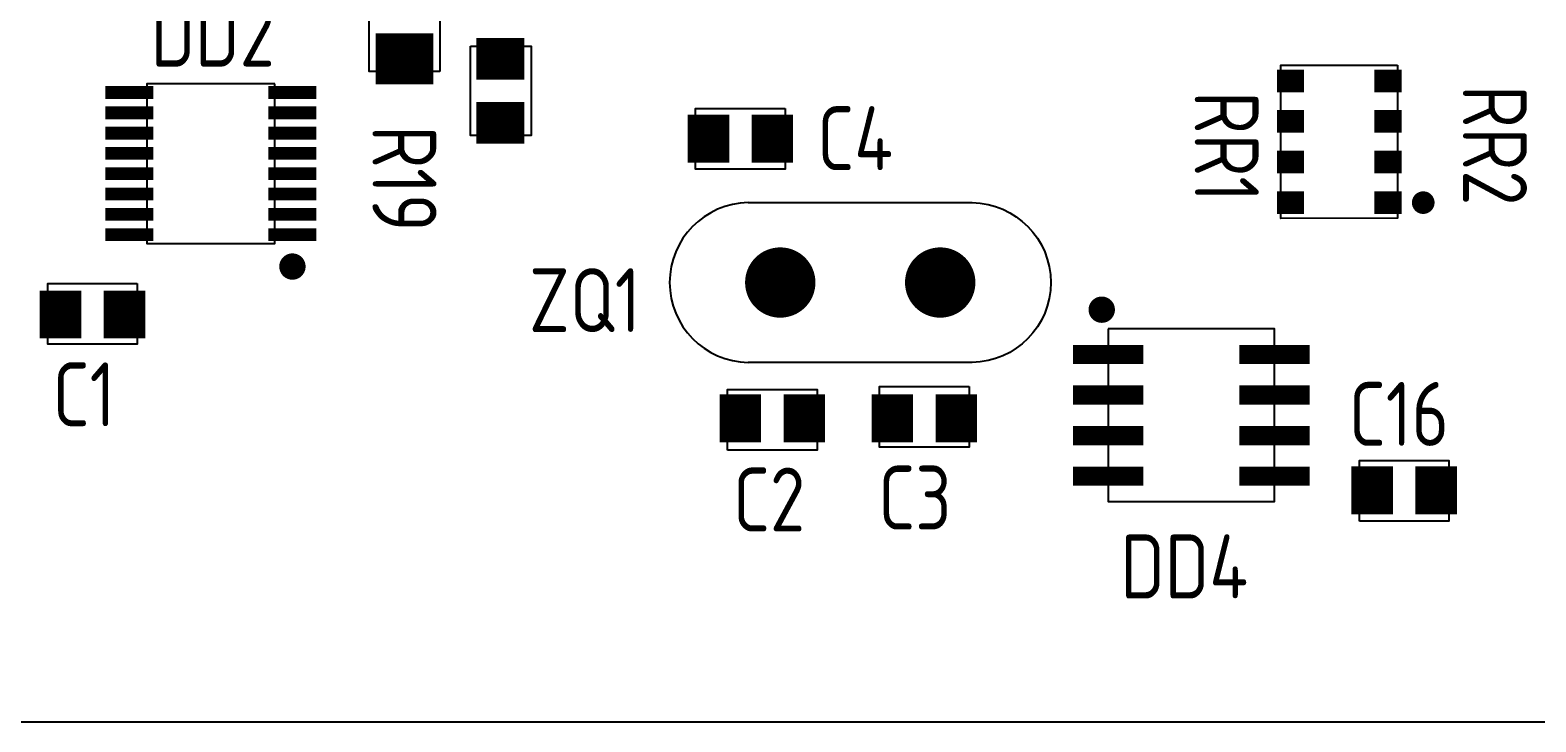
# Model space of a CAD drawing. Extents: x 24 to 880, y 1 to 306.
# Drawn here: x 111.52 to 158.59, y 177.09 to 198.74 of the extents above; entities that cross this region are included whole.
import ezdxf
from ezdxf.enums import TextEntityAlignment as Align

# ---------------------------------------------------------------- set-up
doc = ezdxf.new("R2010")
doc.units = 0
doc.header["$MEASUREMENT"] = 0
doc.layers.add('BOARD', color=7, linetype='Continuous')
doc.layers.add('TOP', color=7, linetype='Continuous')
doc.styles.add('ГОСТ 2.304', font='CS_Gost2304.shx')

msp = doc.modelspace()

# ---------------------------------------------------------------- linework, layer by layer
at = {"layer": 'BOARD'}
msp.add_lwpolyline([(69.9689, 264.0945), (69.9689, 177.0945), (213.9689, 177.0945), (213.9689, 264.0945)], close=True, dxfattribs=at)
at = {"layer": 'TOP'}
for points in [[(124.3219, 197.4445), (122.1219, 197.4445), (122.1219, 201.0445), (124.3219, 201.0445)], [(125.2824, 198.2445), (127.1824, 198.2445), (127.1824, 195.4445), (125.2824, 195.4445)], [(154.2689, 197.6445), (154.2689, 192.8545), (150.6189, 192.8445), (150.6189, 197.6445)], [(119.1689, 197.0665), (115.1689, 197.0665), (115.1689, 192.0675), (119.1689, 192.0675)], [(135.1219, 196.2941), (135.1219, 194.3941), (132.3219, 194.3941), (132.3219, 196.2941)], [(114.8689, 190.8143), (114.8689, 188.9143), (112.0689, 188.9143), (112.0689, 190.8143)], [(145.2189, 189.3945), (145.2189, 183.9945), (150.4189, 183.9945), (150.4189, 189.3945)], [(133.3219, 185.5945), (133.3219, 187.4945), (136.1219, 187.4945), (136.1219, 185.5945)], [(140.8719, 187.5945), (140.8719, 185.6945), (138.0719, 185.6945), (138.0719, 187.5945)], [(153.0719, 183.3747), (153.0719, 185.2747), (155.8719, 185.2747), (155.8719, 183.3747)]]:
    msp.add_lwpolyline(points, close=True, dxfattribs=at)
at = {"layer": 'TOP', "const_width": 0.1}
for points in [[(122.3719, 198.5945), (122.3719, 197.0945)], [(122.4719, 198.5945), (122.4719, 197.0945)], [(122.5719, 198.5945), (122.5719, 197.0945)], [(122.6719, 198.5945), (122.6719, 197.0945)], [(122.7719, 198.5945), (122.7719, 197.0945)], [(122.8719, 198.5945), (122.8719, 197.0945)], [(122.9719, 198.5945), (122.9719, 197.0945)], [(123.0719, 198.5945), (123.0719, 197.0945)], [(123.1719, 198.5945), (123.1719, 197.0945)], [(123.2719, 198.5945), (123.2719, 197.0945)], [(123.3719, 198.5945), (123.3719, 197.0945)], [(123.4719, 198.5945), (123.4719, 197.0945)], [(123.5719, 198.5945), (123.5719, 197.0945)], [(123.6719, 198.5945), (123.6719, 197.0945)], [(123.7719, 198.5945), (123.7719, 197.0945)], [(123.8719, 198.5945), (123.8719, 197.0945)], [(123.9719, 198.5945), (123.9719, 197.0945)], [(124.0719, 198.5945), (124.0719, 197.0945)], [(125.5719, 198.4445), (125.5719, 197.2445)], [(125.6719, 198.4445), (125.6719, 197.2445)], [(125.7719, 198.4445), (125.7719, 197.2445)], [(125.8719, 198.4445), (125.8719, 197.2445)], [(125.9719, 198.4445), (125.9719, 197.2445)], [(126.0719, 198.4445), (126.0719, 197.2445)], [(126.1719, 198.4445), (126.1719, 197.2445)], [(126.2719, 198.4445), (126.2719, 197.2445)], [(126.3719, 198.4445), (126.3719, 197.2445)], [(126.4719, 198.4445), (126.4719, 197.2445)], [(126.5719, 198.4445), (126.5719, 197.2445)], [(126.6719, 198.4445), (126.6719, 197.2445)], [(126.7719, 198.4445), (126.7719, 197.2445)], [(126.8719, 198.4445), (126.8719, 197.2445)], [(150.5719, 197.4595), (150.5719, 196.8495)], [(150.6719, 197.4595), (150.6719, 196.8495)], [(150.7719, 197.4595), (150.7719, 196.8495)], [(150.8719, 197.4595), (150.8719, 196.8495)], [(150.9719, 197.4595), (150.9719, 196.8495)], [(151.0719, 197.4595), (151.0719, 196.8495)], [(151.1719, 197.4595), (151.1719, 196.8495)], [(151.2719, 197.4595), (151.2719, 196.8495)], [(153.6719, 197.4595), (153.6719, 196.8495)], [(153.7719, 197.4595), (153.7719, 196.8495)], [(153.8719, 197.4595), (153.8719, 196.8495)], [(153.9719, 197.4595), (153.9719, 196.8495)], [(154.0719, 197.4595), (154.0719, 196.8495)], [(154.1719, 197.4595), (154.1719, 196.8495)], [(154.2719, 197.4595), (154.2719, 196.8495)], [(113.9719, 196.9395), (113.9719, 196.6395)], [(114.0719, 196.9395), (114.0719, 196.6395)], [(114.1719, 196.9395), (114.1719, 196.6395)], [(114.2719, 196.9395), (114.2719, 196.6395)], [(114.3719, 196.9395), (114.3719, 196.6395)], [(114.4719, 196.9395), (114.4719, 196.6395)], [(114.5719, 196.9395), (114.5719, 196.6395)], [(114.6719, 196.9395), (114.6719, 196.6395)], [(114.7719, 196.9395), (114.7719, 196.6395)], [(114.8719, 196.9395), (114.8719, 196.6395)], [(114.9719, 196.9395), (114.9719, 196.6395)], [(115.0719, 196.9395), (115.0719, 196.6395)], [(115.1719, 196.9395), (115.1719, 196.6395)], [(115.2719, 196.9395), (115.2719, 196.6395)], [(119.0719, 196.9395), (119.0719, 196.6395)], [(119.1719, 196.9395), (119.1719, 196.6395)], [(119.2719, 196.9395), (119.2719, 196.6395)], [(119.3719, 196.9395), (119.3719, 196.6395)], [(119.4719, 196.9395), (119.4719, 196.6395)], [(119.5719, 196.9395), (119.5719, 196.6395)], [(119.6719, 196.9395), (119.6719, 196.6395)], [(119.7719, 196.9395), (119.7719, 196.6395)], [(119.8719, 196.9395), (119.8719, 196.6395)], [(119.9719, 196.9395), (119.9719, 196.6395)], [(120.0719, 196.9395), (120.0719, 196.6395)], [(120.1719, 196.9395), (120.1719, 196.6395)], [(120.2719, 196.9395), (120.2719, 196.6395)], [(120.3719, 196.9395), (120.3719, 196.6395)], [(113.9719, 196.3045), (113.9719, 196.0045)], [(114.0719, 196.3045), (114.0719, 196.0045)], [(114.1719, 196.3045), (114.1719, 196.0045)], [(114.2719, 196.3045), (114.2719, 196.0045)], [(114.3719, 196.3045), (114.3719, 196.0045)], [(114.4719, 196.3045), (114.4719, 196.0045)], [(114.5719, 196.3045), (114.5719, 196.0045)], [(114.6719, 196.3045), (114.6719, 196.0045)], [(114.7719, 196.3045), (114.7719, 196.0045)], [(114.8719, 196.3045), (114.8719, 196.0045)], [(114.9719, 196.3045), (114.9719, 196.0045)], [(115.0719, 196.3045), (115.0719, 196.0045)], [(115.1719, 196.3045), (115.1719, 196.0045)], [(115.2719, 196.3045), (115.2719, 196.0045)], [(119.0719, 196.3045), (119.0719, 196.0045)], [(119.1719, 196.3045), (119.1719, 196.0045)], [(119.2719, 196.3045), (119.2719, 196.0045)], [(119.3719, 196.3045), (119.3719, 196.0045)], [(119.4719, 196.3045), (119.4719, 196.0045)], [(119.5719, 196.3045), (119.5719, 196.0045)], [(119.6719, 196.3045), (119.6719, 196.0045)], [(119.7719, 196.3045), (119.7719, 196.0045)], [(119.8719, 196.3045), (119.8719, 196.0045)], [(119.9719, 196.3045), (119.9719, 196.0045)], [(120.0719, 196.3045), (120.0719, 196.0045)], [(120.1719, 196.3045), (120.1719, 196.0045)], [(120.2719, 196.3045), (120.2719, 196.0045)], [(120.3719, 196.3045), (120.3719, 196.0045)], [(125.5719, 196.4445), (125.5719, 195.2445)], [(125.6719, 196.4445), (125.6719, 195.2445)], [(125.7719, 196.4445), (125.7719, 195.2445)], [(125.8719, 196.4445), (125.8719, 195.2445)], [(125.9719, 196.4445), (125.9719, 195.2445)], [(126.0719, 196.4445), (126.0719, 195.2445)], [(126.1719, 196.4445), (126.1719, 195.2445)], [(126.2719, 196.4445), (126.2719, 195.2445)], [(126.3719, 196.4445), (126.3719, 195.2445)], [(126.4719, 196.4445), (126.4719, 195.2445)], [(126.5719, 196.4445), (126.5719, 195.2445)], [(126.6719, 196.4445), (126.6719, 195.2445)], [(126.7719, 196.4445), (126.7719, 195.2445)], [(126.8719, 196.4445), (126.8719, 195.2445)], [(132.1719, 196.0445), (132.1719, 194.6445)], [(132.2719, 196.0445), (132.2719, 194.6445)], [(132.3719, 196.0445), (132.3719, 194.6445)], [(132.4719, 196.0445), (132.4719, 194.6445)], [(132.5719, 196.0445), (132.5719, 194.6445)], [(132.6719, 196.0445), (132.6719, 194.6445)], [(132.7719, 196.0445), (132.7719, 194.6445)], [(132.8719, 196.0445), (132.8719, 194.6445)], [(132.9719, 196.0445), (132.9719, 194.6445)], [(133.0719, 196.0445), (133.0719, 194.6445)], [(133.1719, 196.0445), (133.1719, 194.6445)], [(133.2719, 196.0445), (133.2719, 194.6445)], [(134.1719, 196.0445), (134.1719, 194.6445)], [(134.2719, 196.0445), (134.2719, 194.6445)], [(134.3719, 196.0445), (134.3719, 194.6445)], [(134.4719, 196.0445), (134.4719, 194.6445)], [(134.5719, 196.0445), (134.5719, 194.6445)], [(134.6719, 196.0445), (134.6719, 194.6445)], [(134.7719, 196.0445), (134.7719, 194.6445)], [(134.8719, 196.0445), (134.8719, 194.6445)], [(134.9719, 196.0445), (134.9719, 194.6445)], [(135.0719, 196.0445), (135.0719, 194.6445)], [(135.1719, 196.0445), (135.1719, 194.6445)], [(135.2719, 196.0445), (135.2719, 194.6445)], [(150.5719, 196.1895), (150.5719, 195.5795)], [(150.6719, 196.1895), (150.6719, 195.5795)], [(150.7719, 196.1895), (150.7719, 195.5795)], [(150.8719, 196.1895), (150.8719, 195.5795)], [(150.9719, 196.1895), (150.9719, 195.5795)], [(151.0719, 196.1895), (151.0719, 195.5795)], [(151.1719, 196.1895), (151.1719, 195.5795)], [(151.2719, 196.1895), (151.2719, 195.5795)], [(153.6719, 196.1895), (153.6719, 195.5795)], [(153.7719, 196.1895), (153.7719, 195.5795)], [(153.8719, 196.1895), (153.8719, 195.5795)], [(153.9719, 196.1895), (153.9719, 195.5795)], [(154.0719, 196.1895), (154.0719, 195.5795)], [(154.1719, 196.1895), (154.1719, 195.5795)], [(154.2719, 196.1895), (154.2719, 195.5795)], [(113.9719, 195.6695), (113.9719, 195.3695)], [(114.0719, 195.6695), (114.0719, 195.3695)], [(114.1719, 195.6695), (114.1719, 195.3695)], [(114.2719, 195.6695), (114.2719, 195.3695)], [(114.3719, 195.6695), (114.3719, 195.3695)], [(114.4719, 195.6695), (114.4719, 195.3695)], [(114.5719, 195.6695), (114.5719, 195.3695)], [(114.6719, 195.6695), (114.6719, 195.3695)], [(114.7719, 195.6695), (114.7719, 195.3695)], [(114.8719, 195.6695), (114.8719, 195.3695)], [(114.9719, 195.6695), (114.9719, 195.3695)], [(115.0719, 195.6695), (115.0719, 195.3695)], [(115.1719, 195.6695), (115.1719, 195.3695)], [(115.2719, 195.6695), (115.2719, 195.3695)], [(119.0719, 195.6695), (119.0719, 195.3695)], [(119.1719, 195.6695), (119.1719, 195.3695)], [(119.2719, 195.6695), (119.2719, 195.3695)], [(119.3719, 195.6695), (119.3719, 195.3695)], [(119.4719, 195.6695), (119.4719, 195.3695)], [(119.5719, 195.6695), (119.5719, 195.3695)], [(119.6719, 195.6695), (119.6719, 195.3695)], [(119.7719, 195.6695), (119.7719, 195.3695)], [(119.8719, 195.6695), (119.8719, 195.3695)], [(119.9719, 195.6695), (119.9719, 195.3695)], [(120.0719, 195.6695), (120.0719, 195.3695)], [(120.1719, 195.6695), (120.1719, 195.3695)], [(120.2719, 195.6695), (120.2719, 195.3695)], [(120.3719, 195.6695), (120.3719, 195.3695)], [(113.9719, 195.0345), (113.9719, 194.7345)], [(114.0719, 195.0345), (114.0719, 194.7345)], [(114.1719, 195.0345), (114.1719, 194.7345)], [(114.2719, 195.0345), (114.2719, 194.7345)], [(114.3719, 195.0345), (114.3719, 194.7345)], [(114.4719, 195.0345), (114.4719, 194.7345)], [(114.5719, 195.0345), (114.5719, 194.7345)], [(114.6719, 195.0345), (114.6719, 194.7345)], [(114.7719, 195.0345), (114.7719, 194.7345)], [(114.8719, 195.0345), (114.8719, 194.7345)], [(114.9719, 195.0345), (114.9719, 194.7345)], [(115.0719, 195.0345), (115.0719, 194.7345)], [(115.1719, 195.0345), (115.1719, 194.7345)], [(115.2719, 195.0345), (115.2719, 194.7345)], [(119.0719, 195.0345), (119.0719, 194.7345)], [(119.1719, 195.0345), (119.1719, 194.7345)], [(119.2719, 195.0345), (119.2719, 194.7345)], [(119.3719, 195.0345), (119.3719, 194.7345)], [(119.4719, 195.0345), (119.4719, 194.7345)], [(119.5719, 195.0345), (119.5719, 194.7345)], [(119.6719, 195.0345), (119.6719, 194.7345)], [(119.7719, 195.0345), (119.7719, 194.7345)], [(119.8719, 195.0345), (119.8719, 194.7345)], [(119.9719, 195.0345), (119.9719, 194.7345)], [(120.0719, 195.0345), (120.0719, 194.7345)], [(120.1719, 195.0345), (120.1719, 194.7345)], [(120.2719, 195.0345), (120.2719, 194.7345)], [(120.3719, 195.0345), (120.3719, 194.7345)], [(150.5719, 194.9195), (150.5719, 194.3095)], [(150.6719, 194.9195), (150.6719, 194.3095)], [(150.7719, 194.9195), (150.7719, 194.3095)], [(150.8719, 194.9195), (150.8719, 194.3095)], [(150.9719, 194.9195), (150.9719, 194.3095)], [(151.0719, 194.9195), (151.0719, 194.3095)], [(151.1719, 194.9195), (151.1719, 194.3095)], [(151.2719, 194.9195), (151.2719, 194.3095)], [(153.6719, 194.9195), (153.6719, 194.3095)], [(153.7719, 194.9195), (153.7719, 194.3095)], [(153.8719, 194.9195), (153.8719, 194.3095)], [(153.9719, 194.9195), (153.9719, 194.3095)], [(154.0719, 194.9195), (154.0719, 194.3095)], [(154.1719, 194.9195), (154.1719, 194.3095)], [(154.2719, 194.9195), (154.2719, 194.3095)], [(113.9719, 194.3995), (113.9719, 194.0995)], [(114.0719, 194.3995), (114.0719, 194.0995)], [(114.1719, 194.3995), (114.1719, 194.0995)], [(114.2719, 194.3995), (114.2719, 194.0995)], [(114.3719, 194.3995), (114.3719, 194.0995)], [(114.4719, 194.3995), (114.4719, 194.0995)], [(114.5719, 194.3995), (114.5719, 194.0995)], [(114.6719, 194.3995), (114.6719, 194.0995)], [(114.7719, 194.3995), (114.7719, 194.0995)], [(114.8719, 194.3995), (114.8719, 194.0995)], [(114.9719, 194.3995), (114.9719, 194.0995)], [(115.0719, 194.3995), (115.0719, 194.0995)], [(115.1719, 194.3995), (115.1719, 194.0995)], [(115.2719, 194.3995), (115.2719, 194.0995)], [(119.0719, 194.3995), (119.0719, 194.0995)], [(119.1719, 194.3995), (119.1719, 194.0995)], [(119.2719, 194.3995), (119.2719, 194.0995)], [(119.3719, 194.3995), (119.3719, 194.0995)], [(119.4719, 194.3995), (119.4719, 194.0995)], [(119.5719, 194.3995), (119.5719, 194.0995)], [(119.6719, 194.3995), (119.6719, 194.0995)], [(119.7719, 194.3995), (119.7719, 194.0995)], [(119.8719, 194.3995), (119.8719, 194.0995)], [(119.9719, 194.3995), (119.9719, 194.0995)], [(120.0719, 194.3995), (120.0719, 194.0995)], [(120.1719, 194.3995), (120.1719, 194.0995)], [(120.2719, 194.3995), (120.2719, 194.0995)], [(120.3719, 194.3995), (120.3719, 194.0995)], [(113.9719, 193.7645), (113.9719, 193.4645)], [(114.0719, 193.7645), (114.0719, 193.4645)], [(114.1719, 193.7645), (114.1719, 193.4645)], [(114.2719, 193.7645), (114.2719, 193.4645)], [(114.3719, 193.7645), (114.3719, 193.4645)], [(114.4719, 193.7645), (114.4719, 193.4645)], [(114.5719, 193.7645), (114.5719, 193.4645)], [(114.6719, 193.7645), (114.6719, 193.4645)], [(114.7719, 193.7645), (114.7719, 193.4645)], [(114.8719, 193.7645), (114.8719, 193.4645)], [(114.9719, 193.7645), (114.9719, 193.4645)], [(115.0719, 193.7645), (115.0719, 193.4645)], [(115.1719, 193.7645), (115.1719, 193.4645)], [(115.2719, 193.7645), (115.2719, 193.4645)], [(119.0719, 193.7645), (119.0719, 193.4645)], [(119.1719, 193.7645), (119.1719, 193.4645)], [(119.2719, 193.7645), (119.2719, 193.4645)], [(119.3719, 193.7645), (119.3719, 193.4645)], [(119.4719, 193.7645), (119.4719, 193.4645)], [(119.5719, 193.7645), (119.5719, 193.4645)], [(119.6719, 193.7645), (119.6719, 193.4645)], [(119.7719, 193.7645), (119.7719, 193.4645)], [(119.8719, 193.7645), (119.8719, 193.4645)], [(119.9719, 193.7645), (119.9719, 193.4645)], [(120.0719, 193.7645), (120.0719, 193.4645)], [(120.1719, 193.7645), (120.1719, 193.4645)], [(120.2719, 193.7645), (120.2719, 193.4645)], [(120.3719, 193.7645), (120.3719, 193.4645)], [(150.5719, 193.6495), (150.5719, 193.0395)], [(150.6719, 193.6495), (150.6719, 193.0395)], [(150.7719, 193.6495), (150.7719, 193.0395)], [(150.8719, 193.6495), (150.8719, 193.0395)], [(150.9719, 193.6495), (150.9719, 193.0395)], [(151.0719, 193.6495), (151.0719, 193.0395)], [(151.1719, 193.6495), (151.1719, 193.0395)], [(151.2719, 193.6495), (151.2719, 193.0395)], [(153.6719, 193.6495), (153.6719, 193.0395)], [(153.7719, 193.6495), (153.7719, 193.0395)], [(153.8719, 193.6495), (153.8719, 193.0395)], [(153.9719, 193.6495), (153.9719, 193.0395)], [(154.0719, 193.6495), (154.0719, 193.0395)], [(154.1719, 193.6495), (154.1719, 193.0395)], [(154.2719, 193.6495), (154.2719, 193.0395)], [(154.8719, 193.5755), (154.8719, 193.1135)], [(154.9719, 193.6325), (154.9719, 193.0565)], [(155.0719, 193.6475), (155.0719, 193.0415)], [(155.1719, 193.6305), (155.1719, 193.0585)], [(155.2719, 193.5705), (155.2719, 193.1185)], [(113.9719, 193.1295), (113.9719, 192.8295)], [(114.0719, 193.1295), (114.0719, 192.8295)], [(114.1719, 193.1295), (114.1719, 192.8295)], [(114.2719, 193.1295), (114.2719, 192.8295)], [(114.3719, 193.1295), (114.3719, 192.8295)], [(114.4719, 193.1295), (114.4719, 192.8295)], [(114.5719, 193.1295), (114.5719, 192.8295)], [(114.6719, 193.1295), (114.6719, 192.8295)], [(114.7719, 193.1295), (114.7719, 192.8295)], [(114.8719, 193.1295), (114.8719, 192.8295)], [(114.9719, 193.1295), (114.9719, 192.8295)], [(115.0719, 193.1295), (115.0719, 192.8295)], [(115.1719, 193.1295), (115.1719, 192.8295)], [(115.2719, 193.1295), (115.2719, 192.8295)], [(119.0719, 193.1295), (119.0719, 192.8295)], [(119.1719, 193.1295), (119.1719, 192.8295)], [(119.2719, 193.1295), (119.2719, 192.8295)], [(119.3719, 193.1295), (119.3719, 192.8295)], [(119.4719, 193.1295), (119.4719, 192.8295)], [(119.5719, 193.1295), (119.5719, 192.8295)], [(119.6719, 193.1295), (119.6719, 192.8295)], [(119.7719, 193.1295), (119.7719, 192.8295)], [(119.8719, 193.1295), (119.8719, 192.8295)], [(119.9719, 193.1295), (119.9719, 192.8295)], [(120.0719, 193.1295), (120.0719, 192.8295)], [(120.1719, 193.1295), (120.1719, 192.8295)], [(120.2719, 193.1295), (120.2719, 192.8295)], [(120.3719, 193.1295), (120.3719, 192.8295)], [(154.7719, 193.4085), (154.7719, 193.2805)], [(155.3719, 193.3685), (155.3719, 193.3205)], [(113.9719, 192.4945), (113.9719, 192.1945)], [(114.0719, 192.4945), (114.0719, 192.1945)], [(114.1719, 192.4945), (114.1719, 192.1945)], [(114.2719, 192.4945), (114.2719, 192.1945)], [(114.3719, 192.4945), (114.3719, 192.1945)], [(114.4719, 192.4945), (114.4719, 192.1945)], [(114.5719, 192.4945), (114.5719, 192.1945)], [(114.6719, 192.4945), (114.6719, 192.1945)], [(114.7719, 192.4945), (114.7719, 192.1945)], [(114.8719, 192.4945), (114.8719, 192.1945)], [(114.9719, 192.4945), (114.9719, 192.1945)], [(115.0719, 192.4945), (115.0719, 192.1945)], [(115.1719, 192.4945), (115.1719, 192.1945)], [(115.2719, 192.4945), (115.2719, 192.1945)], [(119.0719, 192.4945), (119.0719, 192.1945)], [(119.1719, 192.4945), (119.1719, 192.1945)], [(119.2719, 192.4945), (119.2719, 192.1945)], [(119.3719, 192.4945), (119.3719, 192.1945)], [(119.4719, 192.4945), (119.4719, 192.1945)], [(119.5719, 192.4945), (119.5719, 192.1945)], [(119.6719, 192.4945), (119.6719, 192.1945)], [(119.7719, 192.4945), (119.7719, 192.1945)], [(119.8719, 192.4945), (119.8719, 192.1945)], [(119.9719, 192.4945), (119.9719, 192.1945)], [(120.0719, 192.4945), (120.0719, 192.1945)], [(120.1719, 192.4945), (120.1719, 192.1945)], [(120.2719, 192.4945), (120.2719, 192.1945)], [(120.3719, 192.4945), (120.3719, 192.1945)], [(119.4719, 191.6085), (119.4719, 191.0805)], [(119.5719, 191.6745), (119.5719, 191.0145)], [(119.6719, 191.7025), (119.6719, 190.9865)], [(119.7719, 191.7025), (119.7719, 190.9865)], [(119.8719, 191.6725), (119.8719, 191.0165)], [(119.9719, 191.6025), (119.9719, 191.0865)], [(134.2719, 191.6295), (134.2719, 190.0595)], [(134.3719, 191.7075), (134.3719, 189.9815)], [(134.4719, 191.7685), (134.4719, 189.9205)], [(134.5719, 191.8165), (134.5719, 189.8725)], [(134.6719, 191.8515), (134.6719, 189.8375)], [(134.7719, 191.8755), (134.7719, 189.8135)], [(134.8719, 191.8895), (134.8719, 189.7995)], [(134.9719, 191.8935), (134.9719, 189.7955)], [(135.0719, 191.8885), (135.0719, 189.8005)], [(135.1719, 191.8745), (135.1719, 189.8145)], [(135.2719, 191.8495), (135.2719, 189.8395)], [(135.3719, 191.8135), (135.3719, 189.8755)], [(135.4719, 191.7655), (135.4719, 189.9235)], [(135.5719, 191.7035), (135.5719, 189.9855)], [(135.6719, 191.6235), (135.6719, 190.0655)], [(139.2719, 191.6295), (139.2719, 190.0595)], [(139.3719, 191.7075), (139.3719, 189.9815)], [(139.4719, 191.7685), (139.4719, 189.9205)], [(139.5719, 191.8165), (139.5719, 189.8725)], [(139.6719, 191.8515), (139.6719, 189.8375)], [(139.7719, 191.8755), (139.7719, 189.8135)], [(139.8719, 191.8895), (139.8719, 189.7995)], [(139.9719, 191.8935), (139.9719, 189.7955)], [(140.0719, 191.8885), (140.0719, 189.8005)], [(140.1719, 191.8745), (140.1719, 189.8145)], [(140.2719, 191.8495), (140.2719, 189.8395)], [(140.3719, 191.8135), (140.3719, 189.8755)], [(140.4719, 191.7655), (140.4719, 189.9235)], [(140.5719, 191.7035), (140.5719, 189.9855)], [(140.6719, 191.6235), (140.6719, 190.0655)], [(119.3719, 191.4475), (119.3719, 191.2415)], [(120.0719, 191.4245), (120.0719, 191.2645)], [(133.9719, 191.1735), (133.9719, 190.5155)], [(134.0719, 191.3895), (134.0719, 190.2995)], [(134.1719, 191.5275), (134.1719, 190.1615)], [(135.7719, 191.5205), (135.7719, 190.1685)], [(135.8719, 191.3795), (135.8719, 190.3095)], [(135.9719, 191.1545), (135.9719, 190.5345)], [(138.9719, 191.1735), (138.9719, 190.5155)], [(139.0719, 191.3895), (139.0719, 190.2995)], [(139.1719, 191.5275), (139.1719, 190.1615)], [(140.7719, 191.5205), (140.7719, 190.1685)], [(140.8719, 191.3795), (140.8719, 190.3095)], [(140.9719, 191.1545), (140.9719, 190.5345)], [(111.8719, 190.5445), (111.8719, 189.1445)], [(111.9719, 190.5445), (111.9719, 189.1445)], [(112.0719, 190.5445), (112.0719, 189.1445)], [(112.1719, 190.5445), (112.1719, 189.1445)], [(112.2719, 190.5445), (112.2719, 189.1445)], [(112.3719, 190.5445), (112.3719, 189.1445)], [(112.4719, 190.5445), (112.4719, 189.1445)], [(112.5719, 190.5445), (112.5719, 189.1445)], [(112.6719, 190.5445), (112.6719, 189.1445)], [(112.7719, 190.5445), (112.7719, 189.1445)], [(112.8719, 190.5445), (112.8719, 189.1445)], [(112.9719, 190.5445), (112.9719, 189.1445)], [(113.8719, 190.5445), (113.8719, 189.1445)], [(113.9719, 190.5445), (113.9719, 189.1445)], [(114.0719, 190.5445), (114.0719, 189.1445)], [(114.1719, 190.5445), (114.1719, 189.1445)], [(114.2719, 190.5445), (114.2719, 189.1445)], [(114.3719, 190.5445), (114.3719, 189.1445)], [(114.4719, 190.5445), (114.4719, 189.1445)], [(114.5719, 190.5445), (114.5719, 189.1445)], [(114.6719, 190.5445), (114.6719, 189.1445)], [(114.7719, 190.5445), (114.7719, 189.1445)], [(114.8719, 190.5445), (114.8719, 189.1445)], [(114.9719, 190.5445), (114.9719, 189.1445)], [(144.7719, 190.2585), (144.7719, 189.7305)], [(144.8719, 190.3245), (144.8719, 189.6645)], [(144.9719, 190.3525), (144.9719, 189.6365)], [(145.0719, 190.3525), (145.0719, 189.6365)], [(145.1719, 190.3225), (145.1719, 189.6665)], [(145.2719, 190.2525), (145.2719, 189.7365)], [(144.6719, 190.0975), (144.6719, 189.8915)], [(145.3719, 190.0745), (145.3719, 189.9145)], [(144.1719, 188.8445), (144.1719, 188.3445)], [(144.2719, 188.8445), (144.2719, 188.3445)], [(144.3719, 188.8445), (144.3719, 188.3445)], [(144.4719, 188.8445), (144.4719, 188.3445)], [(144.5719, 188.8445), (144.5719, 188.3445)], [(144.6719, 188.8445), (144.6719, 188.3445)], [(144.7719, 188.8445), (144.7719, 188.3445)], [(144.8719, 188.8445), (144.8719, 188.3445)], [(144.9719, 188.8445), (144.9719, 188.3445)], [(145.0719, 188.8445), (145.0719, 188.3445)], [(145.1719, 188.8445), (145.1719, 188.3445)], [(145.2719, 188.8445), (145.2719, 188.3445)], [(145.3719, 188.8445), (145.3719, 188.3445)], [(145.4719, 188.8445), (145.4719, 188.3445)], [(145.5719, 188.8445), (145.5719, 188.3445)], [(145.6719, 188.8445), (145.6719, 188.3445)], [(145.7719, 188.8445), (145.7719, 188.3445)], [(145.8719, 188.8445), (145.8719, 188.3445)], [(145.9719, 188.8445), (145.9719, 188.3445)], [(146.0719, 188.8445), (146.0719, 188.3445)], [(146.1719, 188.8445), (146.1719, 188.3445)], [(149.3719, 188.8445), (149.3719, 188.3445)], [(149.4719, 188.8445), (149.4719, 188.3445)], [(149.5719, 188.8445), (149.5719, 188.3445)], [(149.6719, 188.8445), (149.6719, 188.3445)], [(149.7719, 188.8445), (149.7719, 188.3445)], [(149.8719, 188.8445), (149.8719, 188.3445)], [(149.9719, 188.8445), (149.9719, 188.3445)], [(150.0719, 188.8445), (150.0719, 188.3445)], [(150.1719, 188.8445), (150.1719, 188.3445)], [(150.2719, 188.8445), (150.2719, 188.3445)], [(150.3719, 188.8445), (150.3719, 188.3445)], [(150.4719, 188.8445), (150.4719, 188.3445)], [(150.5719, 188.8445), (150.5719, 188.3445)], [(150.6719, 188.8445), (150.6719, 188.3445)], [(150.7719, 188.8445), (150.7719, 188.3445)], [(150.8719, 188.8445), (150.8719, 188.3445)], [(150.9719, 188.8445), (150.9719, 188.3445)], [(151.0719, 188.8445), (151.0719, 188.3445)], [(151.1719, 188.8445), (151.1719, 188.3445)], [(151.2719, 188.8445), (151.2719, 188.3445)], [(151.3719, 188.8445), (151.3719, 188.3445)], [(133.1719, 187.2945), (133.1719, 185.8945)], [(133.2719, 187.2945), (133.2719, 185.8945)], [(133.3719, 187.2945), (133.3719, 185.8945)], [(133.4719, 187.2945), (133.4719, 185.8945)], [(133.5719, 187.2945), (133.5719, 185.8945)], [(133.6719, 187.2945), (133.6719, 185.8945)], [(133.7719, 187.2945), (133.7719, 185.8945)], [(133.8719, 187.2945), (133.8719, 185.8945)], [(133.9719, 187.2945), (133.9719, 185.8945)], [(134.0719, 187.2945), (134.0719, 185.8945)], [(134.1719, 187.2945), (134.1719, 185.8945)], [(134.2719, 187.2945), (134.2719, 185.8945)], [(135.1719, 187.2945), (135.1719, 185.8945)], [(135.2719, 187.2945), (135.2719, 185.8945)], [(135.3719, 187.2945), (135.3719, 185.8945)], [(135.4719, 187.2945), (135.4719, 185.8945)], [(135.5719, 187.2945), (135.5719, 185.8945)], [(135.6719, 187.2945), (135.6719, 185.8945)], [(135.7719, 187.2945), (135.7719, 185.8945)], [(135.8719, 187.2945), (135.8719, 185.8945)], [(135.9719, 187.2945), (135.9719, 185.8945)], [(136.0719, 187.2945), (136.0719, 185.8945)], [(136.1719, 187.2945), (136.1719, 185.8945)], [(136.2719, 187.2945), (136.2719, 185.8945)], [(137.8719, 187.2945), (137.8719, 185.8945)], [(137.9719, 187.2945), (137.9719, 185.8945)], [(138.0719, 187.2945), (138.0719, 185.8945)], [(138.1719, 187.2945), (138.1719, 185.8945)], [(138.2719, 187.2945), (138.2719, 185.8945)], [(138.3719, 187.2945), (138.3719, 185.8945)], [(138.4719, 187.2945), (138.4719, 185.8945)], [(138.5719, 187.2945), (138.5719, 185.8945)], [(138.6719, 187.2945), (138.6719, 185.8945)], [(138.7719, 187.2945), (138.7719, 185.8945)], [(138.8719, 187.2945), (138.8719, 185.8945)], [(138.9719, 187.2945), (138.9719, 185.8945)], [(139.0719, 187.2945), (139.0719, 185.8945)], [(139.8719, 187.2945), (139.8719, 185.8945)], [(139.9719, 187.2945), (139.9719, 185.8945)], [(140.0719, 187.2945), (140.0719, 185.8945)], [(140.1719, 187.2945), (140.1719, 185.8945)], [(140.2719, 187.2945), (140.2719, 185.8945)], [(140.3719, 187.2945), (140.3719, 185.8945)], [(140.4719, 187.2945), (140.4719, 185.8945)], [(140.5719, 187.2945), (140.5719, 185.8945)], [(140.6719, 187.2945), (140.6719, 185.8945)], [(140.7719, 187.2945), (140.7719, 185.8945)], [(140.8719, 187.2945), (140.8719, 185.8945)], [(140.9719, 187.2945), (140.9719, 185.8945)], [(141.0719, 187.2945), (141.0719, 185.8945)], [(144.1719, 187.5745), (144.1719, 187.0745)], [(144.2719, 187.5745), (144.2719, 187.0745)], [(144.3719, 187.5745), (144.3719, 187.0745)], [(144.4719, 187.5745), (144.4719, 187.0745)], [(144.5719, 187.5745), (144.5719, 187.0745)], [(144.6719, 187.5745), (144.6719, 187.0745)], [(144.7719, 187.5745), (144.7719, 187.0745)], [(144.8719, 187.5745), (144.8719, 187.0745)], [(144.9719, 187.5745), (144.9719, 187.0745)], [(145.0719, 187.5745), (145.0719, 187.0745)], [(145.1719, 187.5745), (145.1719, 187.0745)], [(145.2719, 187.5745), (145.2719, 187.0745)], [(145.3719, 187.5745), (145.3719, 187.0745)], [(145.4719, 187.5745), (145.4719, 187.0745)], [(145.5719, 187.5745), (145.5719, 187.0745)], [(145.6719, 187.5745), (145.6719, 187.0745)], [(145.7719, 187.5745), (145.7719, 187.0745)], [(145.8719, 187.5745), (145.8719, 187.0745)], [(145.9719, 187.5745), (145.9719, 187.0745)], [(146.0719, 187.5745), (146.0719, 187.0745)], [(146.1719, 187.5745), (146.1719, 187.0745)], [(149.3719, 187.5745), (149.3719, 187.0745)], [(149.4719, 187.5745), (149.4719, 187.0745)], [(149.5719, 187.5745), (149.5719, 187.0745)], [(149.6719, 187.5745), (149.6719, 187.0745)], [(149.7719, 187.5745), (149.7719, 187.0745)], [(149.8719, 187.5745), (149.8719, 187.0745)], [(149.9719, 187.5745), (149.9719, 187.0745)], [(150.0719, 187.5745), (150.0719, 187.0745)], [(150.1719, 187.5745), (150.1719, 187.0745)], [(150.2719, 187.5745), (150.2719, 187.0745)], [(150.3719, 187.5745), (150.3719, 187.0745)], [(150.4719, 187.5745), (150.4719, 187.0745)], [(150.5719, 187.5745), (150.5719, 187.0745)], [(150.6719, 187.5745), (150.6719, 187.0745)], [(150.7719, 187.5745), (150.7719, 187.0745)], [(150.8719, 187.5745), (150.8719, 187.0745)], [(150.9719, 187.5745), (150.9719, 187.0745)], [(151.0719, 187.5745), (151.0719, 187.0745)], [(151.1719, 187.5745), (151.1719, 187.0745)], [(151.2719, 187.5745), (151.2719, 187.0745)], [(151.3719, 187.5745), (151.3719, 187.0745)], [(144.1719, 186.3045), (144.1719, 185.8045)], [(144.2719, 186.3045), (144.2719, 185.8045)], [(144.3719, 186.3045), (144.3719, 185.8045)], [(144.4719, 186.3045), (144.4719, 185.8045)], [(144.5719, 186.3045), (144.5719, 185.8045)], [(144.6719, 186.3045), (144.6719, 185.8045)], [(144.7719, 186.3045), (144.7719, 185.8045)], [(144.8719, 186.3045), (144.8719, 185.8045)], [(144.9719, 186.3045), (144.9719, 185.8045)], [(145.0719, 186.3045), (145.0719, 185.8045)], [(145.1719, 186.3045), (145.1719, 185.8045)], [(145.2719, 186.3045), (145.2719, 185.8045)], [(145.3719, 186.3045), (145.3719, 185.8045)], [(145.4719, 186.3045), (145.4719, 185.8045)], [(145.5719, 186.3045), (145.5719, 185.8045)], [(145.6719, 186.3045), (145.6719, 185.8045)], [(145.7719, 186.3045), (145.7719, 185.8045)], [(145.8719, 186.3045), (145.8719, 185.8045)], [(145.9719, 186.3045), (145.9719, 185.8045)], [(146.0719, 186.3045), (146.0719, 185.8045)], [(146.1719, 186.3045), (146.1719, 185.8045)], [(149.3719, 186.3045), (149.3719, 185.8045)], [(149.4719, 186.3045), (149.4719, 185.8045)], [(149.5719, 186.3045), (149.5719, 185.8045)], [(149.6719, 186.3045), (149.6719, 185.8045)], [(149.7719, 186.3045), (149.7719, 185.8045)], [(149.8719, 186.3045), (149.8719, 185.8045)], [(149.9719, 186.3045), (149.9719, 185.8045)], [(150.0719, 186.3045), (150.0719, 185.8045)], [(150.1719, 186.3045), (150.1719, 185.8045)], [(150.2719, 186.3045), (150.2719, 185.8045)], [(150.3719, 186.3045), (150.3719, 185.8045)], [(150.4719, 186.3045), (150.4719, 185.8045)], [(150.5719, 186.3045), (150.5719, 185.8045)], [(150.6719, 186.3045), (150.6719, 185.8045)], [(150.7719, 186.3045), (150.7719, 185.8045)], [(150.8719, 186.3045), (150.8719, 185.8045)], [(150.9719, 186.3045), (150.9719, 185.8045)], [(151.0719, 186.3045), (151.0719, 185.8045)], [(151.1719, 186.3045), (151.1719, 185.8045)], [(151.2719, 186.3045), (151.2719, 185.8045)], [(151.3719, 186.3045), (151.3719, 185.8045)], [(144.1719, 185.0345), (144.1719, 184.5345)], [(144.2719, 185.0345), (144.2719, 184.5345)], [(144.3719, 185.0345), (144.3719, 184.5345)], [(144.4719, 185.0345), (144.4719, 184.5345)], [(144.5719, 185.0345), (144.5719, 184.5345)], [(144.6719, 185.0345), (144.6719, 184.5345)], [(144.7719, 185.0345), (144.7719, 184.5345)], [(144.8719, 185.0345), (144.8719, 184.5345)], [(144.9719, 185.0345), (144.9719, 184.5345)], [(145.0719, 185.0345), (145.0719, 184.5345)], [(145.1719, 185.0345), (145.1719, 184.5345)], [(145.2719, 185.0345), (145.2719, 184.5345)], [(145.3719, 185.0345), (145.3719, 184.5345)], [(145.4719, 185.0345), (145.4719, 184.5345)], [(145.5719, 185.0345), (145.5719, 184.5345)], [(145.6719, 185.0345), (145.6719, 184.5345)], [(145.7719, 185.0345), (145.7719, 184.5345)], [(145.8719, 185.0345), (145.8719, 184.5345)], [(145.9719, 185.0345), (145.9719, 184.5345)], [(146.0719, 185.0345), (146.0719, 184.5345)], [(146.1719, 185.0345), (146.1719, 184.5345)], [(149.3719, 185.0345), (149.3719, 184.5345)], [(149.4719, 185.0345), (149.4719, 184.5345)], [(149.5719, 185.0345), (149.5719, 184.5345)], [(149.6719, 185.0345), (149.6719, 184.5345)], [(149.7719, 185.0345), (149.7719, 184.5345)], [(149.8719, 185.0345), (149.8719, 184.5345)], [(149.9719, 185.0345), (149.9719, 184.5345)], [(150.0719, 185.0345), (150.0719, 184.5345)], [(150.1719, 185.0345), (150.1719, 184.5345)], [(150.2719, 185.0345), (150.2719, 184.5345)], [(150.3719, 185.0345), (150.3719, 184.5345)], [(150.4719, 185.0345), (150.4719, 184.5345)], [(150.5719, 185.0345), (150.5719, 184.5345)], [(150.6719, 185.0345), (150.6719, 184.5345)], [(150.7719, 185.0345), (150.7719, 184.5345)], [(150.8719, 185.0345), (150.8719, 184.5345)], [(150.9719, 185.0345), (150.9719, 184.5345)], [(151.0719, 185.0345), (151.0719, 184.5345)], [(151.1719, 185.0345), (151.1719, 184.5345)], [(151.2719, 185.0345), (151.2719, 184.5345)], [(151.3719, 185.0345), (151.3719, 184.5345)], [(152.8719, 185.0445), (152.8719, 183.6445)], [(152.9719, 185.0445), (152.9719, 183.6445)], [(153.0719, 185.0445), (153.0719, 183.6445)], [(153.1719, 185.0445), (153.1719, 183.6445)], [(153.2719, 185.0445), (153.2719, 183.6445)], [(153.3719, 185.0445), (153.3719, 183.6445)], [(153.4719, 185.0445), (153.4719, 183.6445)], [(153.5719, 185.0445), (153.5719, 183.6445)], [(153.6719, 185.0445), (153.6719, 183.6445)], [(153.7719, 185.0445), (153.7719, 183.6445)], [(153.8719, 185.0445), (153.8719, 183.6445)], [(153.9719, 185.0445), (153.9719, 183.6445)], [(154.0719, 185.0445), (154.0719, 183.6445)], [(154.8719, 185.0445), (154.8719, 183.6445)], [(154.9719, 185.0445), (154.9719, 183.6445)], [(155.0719, 185.0445), (155.0719, 183.6445)], [(155.1719, 185.0445), (155.1719, 183.6445)], [(155.2719, 185.0445), (155.2719, 183.6445)], [(155.3719, 185.0445), (155.3719, 183.6445)], [(155.4719, 185.0445), (155.4719, 183.6445)], [(155.5719, 185.0445), (155.5719, 183.6445)], [(155.6719, 185.0445), (155.6719, 183.6445)], [(155.7719, 185.0445), (155.7719, 183.6445)], [(155.8719, 185.0445), (155.8719, 183.6445)], [(155.9719, 185.0445), (155.9719, 183.6445)], [(156.0719, 185.0445), (156.0719, 183.6445)]]:
    msp.add_lwpolyline(points, dxfattribs=at)
for points in [[(122.3719, 198.5945), (124.0719, 198.5945), (124.0719, 197.0945), (122.3719, 197.0945)], [(125.5219, 198.4445), (126.9219, 198.4445), (126.9219, 197.2445), (125.5219, 197.2445)], [(150.5439, 197.4595), (151.2939, 197.4595), (151.2939, 196.8495), (150.5439, 196.8495)], [(153.5939, 197.4595), (154.3439, 197.4595), (154.3439, 196.8495), (153.5939, 196.8495)], [(113.9189, 196.9395), (115.3189, 196.9395), (115.3189, 196.6395), (113.9189, 196.6395)], [(119.0189, 196.9395), (120.4189, 196.9395), (120.4189, 196.6395), (119.0189, 196.6395)], [(113.9189, 196.3045), (115.3189, 196.3045), (115.3189, 196.0045), (113.9189, 196.0045)], [(119.0189, 196.3045), (120.4189, 196.3045), (120.4189, 196.0045), (119.0189, 196.0045)], [(125.5219, 196.4445), (126.9219, 196.4445), (126.9219, 195.2445), (125.5219, 195.2445)], [(132.1219, 196.0445), (133.3219, 196.0445), (133.3219, 194.6445), (132.1219, 194.6445)], [(134.1219, 196.0445), (135.3219, 196.0445), (135.3219, 194.6445), (134.1219, 194.6445)], [(150.5439, 196.1895), (151.2939, 196.1895), (151.2939, 195.5795), (150.5439, 195.5795)], [(153.5939, 196.1895), (154.3439, 196.1895), (154.3439, 195.5795), (153.5939, 195.5795)], [(113.9189, 195.6695), (115.3189, 195.6695), (115.3189, 195.3695), (113.9189, 195.3695)], [(119.0189, 195.6695), (120.4189, 195.6695), (120.4189, 195.3695), (119.0189, 195.3695)], [(113.9189, 195.0345), (115.3189, 195.0345), (115.3189, 194.7345), (113.9189, 194.7345)], [(119.0189, 195.0345), (120.4189, 195.0345), (120.4189, 194.7345), (119.0189, 194.7345)], [(150.5439, 194.9195), (151.2939, 194.9195), (151.2939, 194.3095), (150.5439, 194.3095)], [(153.5939, 194.9195), (154.3439, 194.9195), (154.3439, 194.3095), (153.5939, 194.3095)], [(113.9189, 194.3995), (115.3189, 194.3995), (115.3189, 194.0995), (113.9189, 194.0995)], [(119.0189, 194.3995), (120.4189, 194.3995), (120.4189, 194.0995), (119.0189, 194.0995)], [(113.9189, 193.7645), (115.3189, 193.7645), (115.3189, 193.4645), (113.9189, 193.4645)], [(119.0189, 193.7645), (120.4189, 193.7645), (120.4189, 193.4645), (119.0189, 193.4645)], [(150.5439, 193.6495), (151.2939, 193.6495), (151.2939, 193.0395), (150.5439, 193.0395)], [(153.5939, 193.6495), (154.3439, 193.6495), (154.3439, 193.0395), (153.5939, 193.0395)], [(113.9189, 193.1295), (115.3189, 193.1295), (115.3189, 192.8295), (113.9189, 192.8295)], [(119.0189, 193.1295), (120.4189, 193.1295), (120.4189, 192.8295), (119.0189, 192.8295)], [(113.9189, 192.4945), (115.3189, 192.4945), (115.3189, 192.1945), (113.9189, 192.1945)], [(119.0189, 192.4945), (120.4189, 192.4945), (120.4189, 192.1945), (119.0189, 192.1945)], [(111.8689, 190.5445), (113.0689, 190.5445), (113.0689, 189.1445), (111.8689, 189.1445)], [(113.8689, 190.5445), (115.0689, 190.5445), (115.0689, 189.1445), (113.8689, 189.1445)], [(144.1689, 188.8445), (146.2689, 188.8445), (146.2689, 188.3445), (144.1689, 188.3445)], [(149.3689, 188.8445), (151.4689, 188.8445), (151.4689, 188.3445), (149.3689, 188.3445)], [(133.1219, 187.2945), (134.3219, 187.2945), (134.3219, 185.8945), (133.1219, 185.8945)], [(135.1219, 187.2945), (136.3219, 187.2945), (136.3219, 185.8945), (135.1219, 185.8945)], [(137.8719, 187.2945), (139.0719, 187.2945), (139.0719, 185.8945), (137.8719, 185.8945)], [(139.8719, 187.2945), (141.0719, 187.2945), (141.0719, 185.8945), (139.8719, 185.8945)], [(144.1689, 187.5745), (146.2689, 187.5745), (146.2689, 187.0745), (144.1689, 187.0745)], [(149.3689, 187.5745), (151.4689, 187.5745), (151.4689, 187.0745), (149.3689, 187.0745)], [(144.1689, 186.3045), (146.2689, 186.3045), (146.2689, 185.8045), (144.1689, 185.8045)], [(149.3689, 186.3045), (151.4689, 186.3045), (151.4689, 185.8045), (149.3689, 185.8045)], [(144.1689, 185.0345), (146.2689, 185.0345), (146.2689, 184.5345), (144.1689, 184.5345)], [(149.3689, 185.0345), (151.4689, 185.0345), (151.4689, 184.5345), (149.3689, 184.5345)], [(152.8719, 185.0445), (154.0719, 185.0445), (154.0719, 183.6445), (152.8719, 183.6445)], [(154.8719, 185.0445), (156.0719, 185.0445), (156.0719, 183.6445), (154.8719, 183.6445)]]:
    msp.add_lwpolyline(points, close=True, dxfattribs=at)
for points in [[(155.0689, 193.0405, 1), (155.0689, 193.6485, 1)], [(119.7189, 190.9825, 1), (119.7189, 191.7065, 1)], [(133.9189, 190.8445, 1), (136.0189, 190.8445, 1)], [(138.9189, 190.8445, 1), (141.0189, 190.8445, 1)], [(145.0189, 189.6325, 1), (145.0189, 190.3565, 1)]]:
    msp.add_lwpolyline(points, format="xyb", close=True, dxfattribs=at)
at = {"layer": 'TOP'}
for points in [[(133.9689, 193.3445, 0.983472), (133.9689, 188.3445)], [(140.9689, 193.3445, -0.983472), (140.9689, 188.3445)]]:
    msp.add_lwpolyline(points, format="xyb", dxfattribs=at)
for points in [[(133.9689, 193.3445), (140.9689, 193.3445)], [(140.9689, 188.3445), (133.9689, 188.3445)]]:
    msp.add_lwpolyline(points, dxfattribs=at)

# ---------------------------------------------------------------- texts
at = {"layer": 'TOP', "lineweight": 20, "style": 'ГОСТ 2.304'}
for s, p in [('DD2', (117.2299, 197.6021)), ('ZQ1', (128.8594, 189.2931)), ('DD4', (147.599, 180.9601))]:
    msp.add_text(s, height=2, dxfattribs=at).set_placement(p, align=Align.CENTER)
for s, p in [('RR2', (156.3115, 195.1393)), ('RR1', (147.9271, 195.0945)), ('R19', (122.2219, 194.0945))]:
    msp.add_text(s, height=2, rotation=270, dxfattribs=at).set_placement(p, align=Align.CENTER)
for s, p in [('C4', (136.125, 194.3599)), ('C1', (112.2219, 186.3445)), ('C16', (152.7424, 185.7323)), ('C2', (133.4907, 183.0535)), ('C3', (138.0317, 183.1132))]:
    msp.add_text(s, height=2, dxfattribs=at).set_placement(p)

doc.saveas('drawing.dxf')
